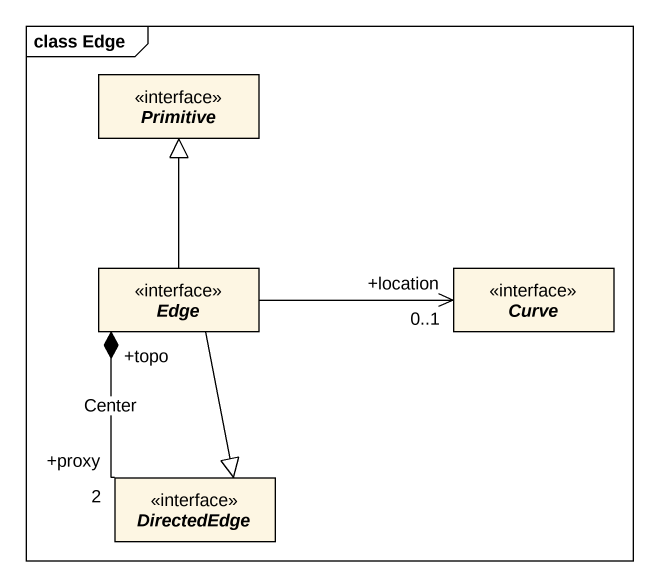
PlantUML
@startuml
mainframe class Edge
hide circle
hide empty members
interface Primitive
interface Edge
interface Curve
interface DirectedEdge
Edge -up-|> Primitive
Edge -right-> "+location\n0..1" Curve
Edge --|> DirectedEdge
DirectedEdge "+proxy\n2" -up-* "+topo" Edge : Center
@enduml
